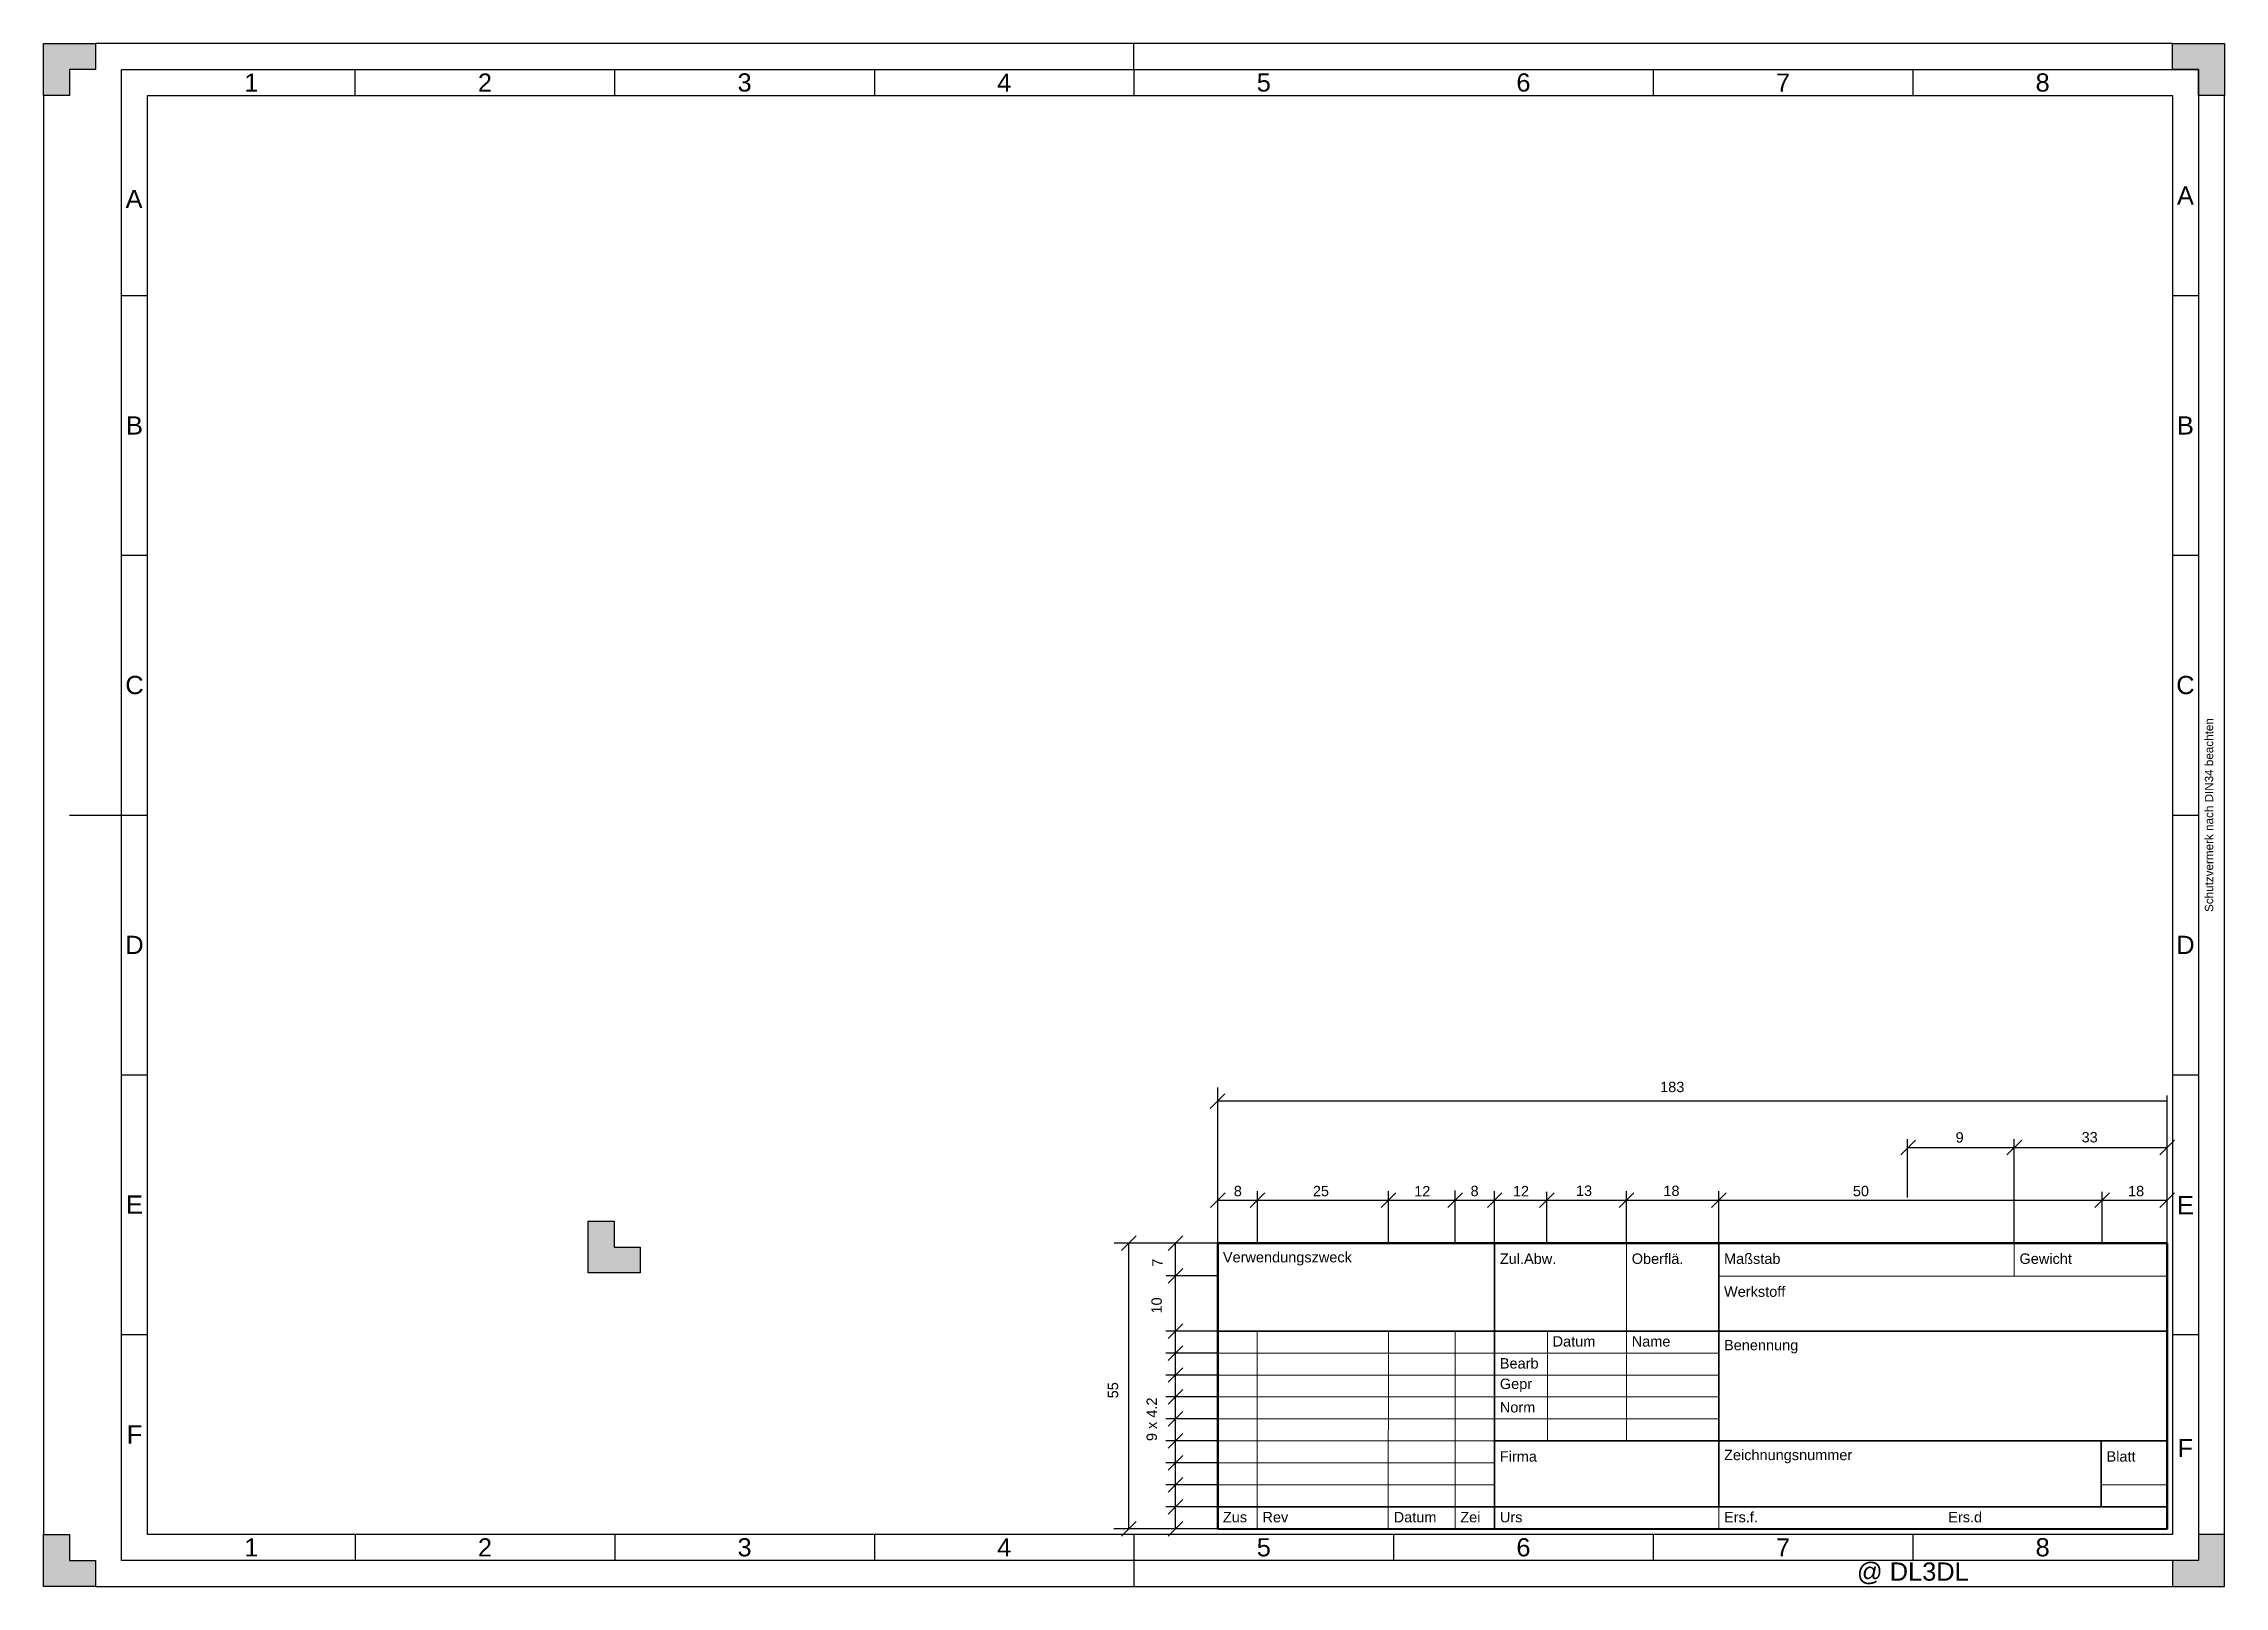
# Model space of a CAD drawing. Extents: x 0 to 420, y 0 to 297.
import ezdxf

# ---------------------------------------------------------------- set-up
doc = ezdxf.new("R2010")
doc.units = 0
doc.header["$LTSCALE"] = 0.25
for name, color, linetype, true_color in [('COPYRIGHT', 5, 'CONTINUOUS', 0x0000ff), ('RAHMEN_AUßEN', 5, 'CONTINUOUS', 0x0000ff), ('RAHMEN_DOPPELT', 5, 'CONTINUOUS', 0x0000ff), ('RAHMEN_FALTUNG_LOCHUNG', 3, 'CONTINUOUS', 0x00ff00), ('RAHMEN_SCHRIFT', 5, 'CONTINUOUS', 0x0000ff), ('RAHMEN_SCHRIFTFELD_TEXT', 5, 'CONTINUOUS', 0x0000ff), ('Vermaßung', 1, 'CONTINUOUS', 0xff0000)]:
    doc.layers.add(name, color=color, linetype=linetype, true_color=true_color)
for name, color, linetype, lineweight, true_color in [('Dateil', 6, 'CONTINUOUS', 25, 0xff00ff), ('Plankopf_Rahmen_0.18', 5, 'CONTINUOUS', 18, 0x0000ff), ('Plankopf_Rahmen_0.35', 5, 'CONTINUOUS', 35, 0x0000ff), ('Plankopf_Rahmen_0.50', 5, 'CONTINUOUS', 50, 0x0000ff)]:
    doc.layers.add(name, color=color, linetype=linetype, lineweight=lineweight, true_color=true_color)
doc.layers.add('RAHMEN_SCHRIFTFELD', color=7, linetype='BYLAYER', lineweight=5)
doc.styles.add('textstyle0', font='')
doc.styles.add('textstyle1', font='')
doc.styles.add('textstyle10', font='')
doc.styles.add('textstyle11', font='')
doc.styles.add('textstyle12', font='')
doc.styles.add('textstyle13', font='')
doc.styles.add('textstyle14', font='')
doc.styles.add('textstyle15', font='')
doc.styles.add('textstyle16', font='')
doc.styles.add('textstyle17', font='')
doc.styles.add('textstyle18', font='')
doc.styles.add('textstyle19', font='')
doc.styles.add('textstyle2', font='')
doc.styles.add('textstyle20', font='')
doc.styles.add('textstyle21', font='')
doc.styles.add('textstyle22', font='')
doc.styles.add('textstyle23', font='')
doc.styles.add('textstyle24', font='')
doc.styles.add('textstyle25', font='')
doc.styles.add('textstyle26', font='')
doc.styles.add('textstyle27', font='')
doc.styles.add('textstyle28', font='')
doc.styles.add('textstyle29', font='')
doc.styles.add('textstyle3', font='')
doc.styles.add('textstyle30', font='')
doc.styles.add('textstyle31', font='')
doc.styles.add('textstyle32', font='')
doc.styles.add('textstyle33', font='')
doc.styles.add('textstyle34', font='')
doc.styles.add('textstyle35', font='')
doc.styles.add('textstyle36', font='')
doc.styles.add('textstyle37', font='')
doc.styles.add('textstyle38', font='')
doc.styles.add('textstyle39', font='')
doc.styles.add('textstyle4', font='')
doc.styles.add('textstyle40', font='')
doc.styles.add('textstyle41', font='')
doc.styles.add('textstyle42', font='')
doc.styles.add('textstyle43', font='')
doc.styles.add('textstyle44', font='')
doc.styles.add('textstyle45', font='')
doc.styles.add('textstyle46', font='')
doc.styles.add('textstyle47', font='')
doc.styles.add('textstyle48', font='')
doc.styles.add('textstyle49', font='')
doc.styles.add('textstyle5', font='')
doc.styles.add('textstyle50', font='')
doc.styles.add('textstyle51', font='')
doc.styles.add('textstyle52', font='')
doc.styles.add('textstyle53', font='')
doc.styles.add('textstyle54', font='')
doc.styles.add('textstyle55', font='')
doc.styles.add('textstyle56', font='')
doc.styles.add('textstyle57', font='')
doc.styles.add('textstyle58', font='')
doc.styles.add('textstyle59', font='')
doc.styles.add('textstyle6', font='')
doc.styles.add('textstyle60', font='')
doc.styles.add('textstyle61', font='')
doc.styles.add('textstyle62', font='')
doc.styles.add('textstyle63', font='')
doc.styles.add('textstyle64', font='')
doc.styles.add('textstyle65', font='')
doc.styles.add('textstyle66', font='')
doc.styles.add('textstyle67', font='')
doc.styles.add('textstyle7', font='')
doc.styles.add('textstyle8', font='')
doc.styles.add('textstyle9', font='')
doc.styles.get('textstyle0').set_extended_font_data('LiberationSans-Regular.ttf')
doc.styles.get('textstyle1').set_extended_font_data('Liberation Sans')
doc.styles.get('textstyle10').set_extended_font_data('Liberation Sans')
doc.styles.get('textstyle11').set_extended_font_data('Liberation Sans')
doc.styles.get('textstyle12').set_extended_font_data('Liberation Sans')
doc.styles.get('textstyle13').set_extended_font_data('Liberation Sans')
doc.styles.get('textstyle14').set_extended_font_data('Liberation Sans')
doc.styles.get('textstyle15').set_extended_font_data('Liberation Sans')
doc.styles.get('textstyle16').set_extended_font_data('Liberation Sans')
doc.styles.get('textstyle17').set_extended_font_data('Liberation Sans')
doc.styles.get('textstyle18').set_extended_font_data('Liberation Sans')
doc.styles.get('textstyle19').set_extended_font_data('Liberation Sans')
doc.styles.get('textstyle2').set_extended_font_data('Liberation Sans')
doc.styles.get('textstyle20').set_extended_font_data('Liberation Sans')
doc.styles.get('textstyle21').set_extended_font_data('Liberation Sans')
doc.styles.get('textstyle22').set_extended_font_data('Liberation Sans')
doc.styles.get('textstyle23').set_extended_font_data('Liberation Sans')
doc.styles.get('textstyle24').set_extended_font_data('Liberation Sans')
doc.styles.get('textstyle25').set_extended_font_data('Liberation Sans')
doc.styles.get('textstyle26').set_extended_font_data('Liberation Sans')
doc.styles.get('textstyle27').set_extended_font_data('Liberation Sans')
doc.styles.get('textstyle28').set_extended_font_data('Liberation Sans')
doc.styles.get('textstyle29').set_extended_font_data('Liberation Sans')
doc.styles.get('textstyle3').set_extended_font_data('Liberation Sans')
doc.styles.get('textstyle30').set_extended_font_data('Liberation Sans')
doc.styles.get('textstyle31').set_extended_font_data('Liberation Sans')
doc.styles.get('textstyle32').set_extended_font_data('Liberation Sans')
doc.styles.get('textstyle33').set_extended_font_data('Liberation Sans')
doc.styles.get('textstyle34').set_extended_font_data('Liberation Sans')
doc.styles.get('textstyle35').set_extended_font_data('Liberation Sans')
doc.styles.get('textstyle36').set_extended_font_data('Liberation Sans')
doc.styles.get('textstyle37').set_extended_font_data('Liberation Sans')
doc.styles.get('textstyle38').set_extended_font_data('Liberation Sans')
doc.styles.get('textstyle39').set_extended_font_data('Liberation Sans')
doc.styles.get('textstyle4').set_extended_font_data('Liberation Sans')
doc.styles.get('textstyle40').set_extended_font_data('Liberation Sans')
doc.styles.get('textstyle41').set_extended_font_data('Liberation Sans')
doc.styles.get('textstyle42').set_extended_font_data('Liberation Sans')
doc.styles.get('textstyle43').set_extended_font_data('Liberation Sans')
doc.styles.get('textstyle44').set_extended_font_data('Liberation Sans')
doc.styles.get('textstyle45').set_extended_font_data('Liberation Sans')
doc.styles.get('textstyle46').set_extended_font_data('Liberation Sans')
doc.styles.get('textstyle47').set_extended_font_data('Liberation Sans')
doc.styles.get('textstyle48').set_extended_font_data('Liberation Sans')
doc.styles.get('textstyle49').set_extended_font_data('Liberation Sans')
doc.styles.get('textstyle5').set_extended_font_data('Liberation Sans')
doc.styles.get('textstyle50').set_extended_font_data('Liberation Sans')
doc.styles.get('textstyle51').set_extended_font_data('Liberation Sans')
doc.styles.get('textstyle52').set_extended_font_data('Liberation Sans')
doc.styles.get('textstyle53').set_extended_font_data('Liberation Sans')
doc.styles.get('textstyle54').set_extended_font_data('Liberation Sans')
doc.styles.get('textstyle55').set_extended_font_data('Liberation Sans')
doc.styles.get('textstyle56').set_extended_font_data('Liberation Sans')
doc.styles.get('textstyle57').set_extended_font_data('Liberation Sans')
doc.styles.get('textstyle58').set_extended_font_data('Liberation Sans')
doc.styles.get('textstyle59').set_extended_font_data('Liberation Sans')
doc.styles.get('textstyle6').set_extended_font_data('Liberation Sans')
doc.styles.get('textstyle60').set_extended_font_data('Liberation Sans')
doc.styles.get('textstyle61').set_extended_font_data('Liberation Sans')
doc.styles.get('textstyle62').set_extended_font_data('Liberation Sans')
doc.styles.get('textstyle63').set_extended_font_data('Liberation Sans')
doc.styles.get('textstyle64').set_extended_font_data('Liberation Sans')
doc.styles.get('textstyle65').set_extended_font_data('Liberation Sans')
doc.styles.get('textstyle66').set_extended_font_data('Liberation Sans')
doc.styles.get('textstyle67').set_extended_font_data('Liberation Sans')
doc.styles.get('textstyle7').set_extended_font_data('Liberation Sans')
doc.styles.get('textstyle8').set_extended_font_data('Liberation Sans')
doc.styles.get('textstyle9').set_extended_font_data('Liberation Sans')

msp = doc.modelspace()

# ---------------------------------------------------------------- hatches: boundary and pattern name
at = {"layer": 'Dateil'}
msp.add_hatch(color=256, dxfattribs=at).paths.add_polyline_path([(104.87, 70.33), (109.87, 70.33), (109.87, 65.33), (114.87, 65.33), (114.87, 60.33), (104.87, 60.33)])
at = {"layer": 'RAHMEN_AUßEN'}
for points in [[(5, 287), (0, 287), (0, 297), (10, 297), (10, 292), (5, 292)], [(415, 292), (410, 292), (410, 297), (420, 297), (420, 287), (415, 287)], [(0, 10), (5, 10), (5, 5), (10, 5), (10, 0), (0, 0)], [(420, 10), (415, 10), (415, 5), (410, 5), (410, 0), (420, 0)]]:
    msp.add_hatch(color=256, dxfattribs=at).paths.add_polyline_path(points)

# ---------------------------------------------------------------- linework, layer by layer
at = {"layer": 'Dateil'}
for p, q in [((104.87, 70.33), (109.87, 70.33)), ((104.87, 60.33), (104.87, 70.33)), ((109.87, 70.33), (109.87, 65.33)), ((109.87, 65.33), (114.87, 65.33)), ((114.87, 65.33), (114.87, 60.33)), ((114.87, 60.33), (104.87, 60.33))]:
    msp.add_line(p, q, dxfattribs=at)
at = {"layer": 'Plankopf_Rahmen_0.18'}
for p, q in [((304.86, 66.07), (304.86, 28)), ((379.54, 66.07), (379.54, 59.73)), ((322.64, 59.73), (409, 59.73)), ((322.64, 59.73), (409, 59.73)), ((233.74, 49.15), (233.72, 11.08)), ((259, 49.15), (258.98, 11.07)), ((271.84, 49.15), (271.84, 11.08)), ((289.62, 49.15), (289.62, 28)), ((226.12, 44.92), (322.64, 44.92)), ((226.12, 40.69), (322.64, 40.69)), ((226.12, 36.46), (322.64, 36.46)), ((226.12, 32.23), (322.64, 32.23)), ((226.12, 28), (279.46, 28)), ((226.12, 23.77), (279.46, 23.77)), ((226.12, 19.54), (279.46, 19.54)), ((396.3, 19.54), (409, 19.54)), ((271.84, 15.31), (271.84, 11.08)), ((322.64, 15.31), (322.64, 11.08))]:
    msp.add_line(p, q, dxfattribs=at)
at = {"layer": 'Plankopf_Rahmen_0.35'}
for p, q in [((279.46, 66.07), (279.46, 11.08)), ((322.64, 66.07), (322.64, 15.31)), ((226.12, 49.15), (409, 49.15)), ((279.46, 28), (409, 28)), ((396.3, 15.31), (396.3, 28)), ((226.12, 15.31), (409, 15.31))]:
    msp.add_line(p, q, dxfattribs=at)
at = {"layer": 'Plankopf_Rahmen_0.50'}
for p, q in [((409, 66.07), (226.12, 66.07)), ((226.12, 66.07), (226.12, 11.08)), ((409, 11), (409, 66.07)), ((226.12, 11.08), (409, 11))]:
    msp.add_line(p, q, dxfattribs=at)
at = {"layer": 'RAHMEN_AUßEN'}
for p, q in [((0, 287), (0, 297)), ((0, 297), (10, 297)), ((10, 297), (10, 292)), ((410, 297), (10, 297)), ((410, 292), (410, 297)), ((410, 297), (420, 297)), ((420, 297), (420, 287)), ((10, 292), (5, 292)), ((5, 292), (5, 287)), ((415, 292), (410, 292)), ((415, 287), (415, 292)), ((5, 287), (0, 287)), ((0, 287), (0, 10)), ((420, 287), (415, 287)), ((420, 10), (420, 287)), ((0, 10), (5, 10)), ((0, 0), (0, 10)), ((5, 10), (5, 5)), ((420, 10), (415, 10)), ((415, 10), (415, 5)), ((420, 0), (420, 10)), ((5, 5), (10, 5)), ((10, 5), (10, 0)), ((415, 5), (410, 5)), ((410, 5), (410, 0)), ((10, 0), (0, 0)), ((10, 0), (410, 0)), ((410, 0), (420, 0))]:
    msp.add_line(p, q, dxfattribs=at)
at = {"layer": 'RAHMEN_DOPPELT'}
for p, q in [((15, 5), (15, 292)), ((15, 292), (415, 292)), ((60, 287), (60, 292)), ((110, 287), (110, 292)), ((160, 292), (160, 287)), ((210, 292), (210, 287)), ((310, 292), (310, 287)), ((360, 292), (360, 287)), ((415, 292), (415, 5)), ((20, 10), (20, 287)), ((20, 287), (410, 287)), ((410, 287), (410, 10)), ((15, 248.5), (20, 248.5)), ((410, 248.5), (415, 248.5)), ((15, 198.5), (20, 198.5)), ((410, 198.5), (415, 198.5)), ((15, 148.5), (20, 148.5)), ((410, 148.5), (415, 148.5)), ((15, 98.5), (20, 98.5)), ((410, 98.5), (415, 98.5)), ((15, 48.5), (20, 48.5)), ((410, 48.5), (415, 48.5)), ((410, 10), (20, 10)), ((60, 10), (60, 5)), ((110, 10), (110, 5)), ((160, 10), (160, 5)), ((210, 10), (210, 5)), ((260, 10), (260, 5)), ((310, 10), (310, 5)), ((360, 10), (360, 5)), ((415, 5), (15, 5))]:
    msp.add_line(p, q, dxfattribs=at)
at = {"layer": 'RAHMEN_FALTUNG_LOCHUNG'}
for p, q in [((210, 292), (210, 297)), ((5, 148.5), (15, 148.5)), ((210, 5), (210, 0))]:
    msp.add_line(p, q, dxfattribs=at)
at = {"layer": 'RAHMEN_SCHRIFTFELD'}
for p, q in [((409, 66.07), (226.12, 66.07)), ((226.12, 66.07), (226.12, 11.08)), ((279.46, 66.07), (279.46, 11.08)), ((304.86, 66.07), (304.86, 28)), ((322.64, 66.07), (322.64, 11.08)), ((379.54, 66.07), (379.54, 59.73)), ((409, 66.07), (409, 11)), ((322.64, 59.73), (409, 59.73)), ((226.12, 49.15), (409, 49.15)), ((233.74, 49.15), (233.74, 15.31)), ((271.84, 49.15), (271.84, 11.08)), ((289.62, 49.15), (289.62, 28)), ((226.12, 44.92), (322.64, 44.92)), ((226.12, 40.69), (322.64, 40.69)), ((226.12, 36.46), (322.64, 36.46)), ((226.12, 32.23), (322.64, 32.23)), ((226.12, 28), (409, 28)), ((279.46, 28), (409, 28)), ((396.3, 28), (396.3, 15.31)), ((226.12, 23.77), (279.46, 23.77)), ((226.12, 19.54), (279.46, 19.54)), ((396.3, 19.54), (409, 19.54)), ((226.12, 15.31), (409, 15.31)), ((409, 11), (226.12, 11.08))]:
    msp.add_line(p, q, dxfattribs=at)
at = {"layer": 'Vermaßung'}
for p, q in [((224.69, 91.99), (227.52, 94.82)), ((226.12, 66.07), (226.12, 96.07)), ((409, 93.41), (226.12, 93.42)), ((409, 84.49), (409, 94.49)), ((357.66, 83.08), (360.49, 85.91)), ((359, 74.88), (359, 86.08)), ((359.07, 84.49), (409, 84.49)), ((378.13, 83.08), (380.96, 85.91)), ((379.54, 76.07), (379.54, 86.07)), ((407.59, 83.08), (410.41, 85.91)), ((409, 76.07), (409, 86.07)), ((224.76, 72.91), (227.59, 75.74)), ((232.38, 72.91), (235.21, 75.74)), ((233.79, 66.07), (233.79, 76.07)), ((257.59, 72.91), (260.41, 75.74)), ((259, 66.08), (259, 76.08)), ((270.43, 72.91), (273.26, 75.74)), ((271.85, 66.2), (271.85, 76.2)), ((278.05, 72.91), (280.87, 75.74)), ((279.46, 66.07), (279.46, 76.07)), ((288.07, 72.91), (290.9, 75.74)), ((289.49, 65.96), (289.49, 75.96)), ((303.45, 72.91), (306.27, 75.74)), ((304.86, 66.07), (304.86, 76.07)), ((321.23, 72.91), (324.05, 75.74)), ((322.64, 66.07), (322.64, 76.07)), ((379.54, 66.07), (379.54, 76.07)), ((395.07, 72.91), (397.9, 75.74)), ((396.48, 65.96), (396.48, 75.96)), ((407.59, 72.91), (410.41, 75.74)), ((409, 66.07), (409, 76.07)), ((226.17, 74.32), (409, 74.32)), ((207.59, 64.66), (210.41, 67.48)), ((216.59, 64.66), (219.41, 67.48)), ((216.17, 66.07), (206.17, 66.07)), ((209, 11.08), (209, 66.07)), ((226.17, 66.07), (216.17, 66.07)), ((218, 49.15), (218, 66.07)), ((226.18, 59.78), (216.18, 59.78)), ((216.59, 58.36), (219.41, 61.19)), ((216.59, 47.74), (219.41, 50.56)), ((226.12, 49.15), (216.12, 49.15)), ((216.59, 43.51), (219.41, 46.33)), ((218, 11.08), (218, 49.15)), ((226.12, 44.92), (216.12, 44.92)), ((216.59, 39.28), (219.41, 42.1)), ((226.12, 40.69), (216.12, 40.69)), ((216.59, 35.05), (219.41, 37.87)), ((226.12, 36.46), (216.12, 36.46)), ((216.59, 30.82), (219.41, 33.64)), ((226.12, 32.23), (216.12, 32.23)), ((216.59, 26.59), (219.41, 29.41)), ((226.12, 28), (216.12, 28)), ((226.12, 23.77), (216.12, 23.77)), ((216.59, 22.36), (219.41, 25.18)), ((226.12, 19.54), (216.12, 19.54)), ((216.59, 18.13), (219.41, 20.95)), ((226.12, 15.31), (216.12, 15.31)), ((216.59, 13.9), (219.41, 16.72)), ((216.12, 11.08), (206.12, 11.08)), ((207.59, 9.67), (210.41, 12.49)), ((226.12, 11.08), (216.12, 11.08)), ((216.59, 9.67), (219.41, 12.49))]:
    msp.add_line(p, q, dxfattribs=at)

# ---------------------------------------------------------------- texts
at = {"layer": 'COPYRIGHT', "insert": (417.05, 148.49), "char_height": 2.5, "attachment_point": 5, "rotation": 90, "style": 'textstyle29'}
msp.add_mtext('\\H1.60714;Schutzvermerk nach DIN34 beachten', dxfattribs=at)
at = {"layer": 'COPYRIGHT', "insert": (360, 2.5), "char_height": 3.5, "attachment_point": 5, "style": 'textstyle28'}
msp.add_mtext('@ DL3DL', dxfattribs=at)
at = {"layer": 'RAHMEN_SCHRIFT', "char_height": 3.5, "attachment_point": 5}
for s, insert, style in [('1', (40, 289.5), 'textstyle12'), ('2', (85, 289.5), 'textstyle13'), ('3', (135, 289.5), 'textstyle14'), ('4', (185, 289.5), 'textstyle15'), ('5', (235, 289.5), 'textstyle16'), ('6', (285, 289.5), 'textstyle17'), ('7', (335, 289.5), 'textstyle18'), ('8', (385, 289.5), 'textstyle19'), ('A', (17.42, 267.1), 'textstyle0'), ('A', (412.5, 267.75), 'textstyle1'), ('B', (17.5, 223.5), 'textstyle3'), ('B', (412.5, 223.5), 'textstyle2'), ('C', (17.5, 173.5), 'textstyle4'), ('C', (412.5, 173.5), 'textstyle5'), ('D', (17.5, 123.5), 'textstyle6'), ('D', (412.5, 123.5), 'textstyle7'), ('E', (17.5, 73.5), 'textstyle8'), ('E', (412.51, 73.39), 'textstyle9'), ('F', (17.5, 29.25), 'textstyle11'), ('F', (412.49, 26.64), 'textstyle10'), ('1', (40, 7.5), 'textstyle27'), ('2', (85, 7.5), 'textstyle26'), ('3', (135, 7.5), 'textstyle25'), ('4', (185, 7.5), 'textstyle24'), ('5', (235, 7.5), 'textstyle23'), ('6', (285, 7.5), 'textstyle22'), ('7', (335, 7.5), 'textstyle21'), ('8', (385, 7.5), 'textstyle20')]:
    msp.add_mtext(s, dxfattribs=dict(at, insert=insert, style=style))
at = {"layer": 'RAHMEN_SCHRIFTFELD_TEXT', "char_height": 2, "attachment_point": 4}
for s, insert, style in [('Verwendungszweck', (227.12, 63.07), 'textstyle38'), ('Zul.Abw.', (280.46, 63.07), 'textstyle39'), ('Oberflä.', (305.86, 63.07), 'textstyle40'), ('Maßstab', (323.64, 63.07), 'textstyle41'), ('Gewicht', (380.54, 63.07), 'textstyle30'), ('Werkstoff', (323.64, 56.73), 'textstyle37'), ('Datum', (290.62, 47.15), 'textstyle31'), ('Name', (305.86, 47.15), 'textstyle32'), ('Benennung', (323.64, 46.15), 'textstyle36'), ('Bearb', (280.46, 42.92), 'textstyle33'), ('Gepr', (280.46, 38.69), 'textstyle34'), ('Norm', (280.46, 34.46), 'textstyle35'), ('Firma', (280.46, 25), 'textstyle51'), ('Zeichnungsnummer', (323.64, 25), 'textstyle49'), ('Blatt', (397.3, 25), 'textstyle50'), ('Zus', (227.12, 13.31), 'textstyle42'), ('Rev', (234.74, 13.31), 'textstyle43'), ('Datum', (260.02, 13.31), 'textstyle44'), ('Zei', (272.84, 13.31), 'textstyle45'), ('Urs', (280.46, 13.31), 'textstyle46'), ('Ers.f.', (323.64, 13.31), 'textstyle47'), ('Ers.d', (366.82, 13.31), 'textstyle48')]:
    msp.add_mtext(s, dxfattribs=dict(at, insert=insert, style=style))
at = {"layer": 'Vermaßung', "char_height": 2, "attachment_point": 8}
for s, insert, style in [('183', (313.66, 95.12), 'textstyle58'), ('9', (369.01, 85.4), 'textstyle62'), ('33', (394.05, 85.44), 'textstyle63'), ('8', (230, 75.08), 'textstyle52'), ('25', (246, 75.08), 'textstyle53'), ('12', (265.52, 75.08), 'textstyle54'), ('8', (275.6, 75.09), 'textstyle55'), ('12', (284.53, 75.09), 'textstyle56'), ('13', (296.68, 75.14), 'textstyle57'), ('18', (313.51, 75.12), 'textstyle59'), ('50', (350, 75.08), 'textstyle60'), ('18', (403, 75.08), 'textstyle61')]:
    msp.add_mtext(s, dxfattribs=dict(at, insert=insert, style=style))
at = {"layer": 'Vermaßung', "char_height": 2, "attachment_point": 8, "rotation": 90}
for s, insert, style in [('7', (215.53, 62.31), 'textstyle66'), ('10', (215.38, 54.08), 'textstyle67'), ('55', (206.98, 37.76), 'textstyle64'), ('9 x 4.2', (214.44, 32.16), 'textstyle65')]:
    msp.add_mtext(s, dxfattribs=dict(at, insert=insert, style=style))

doc.saveas('drawing.dxf')
